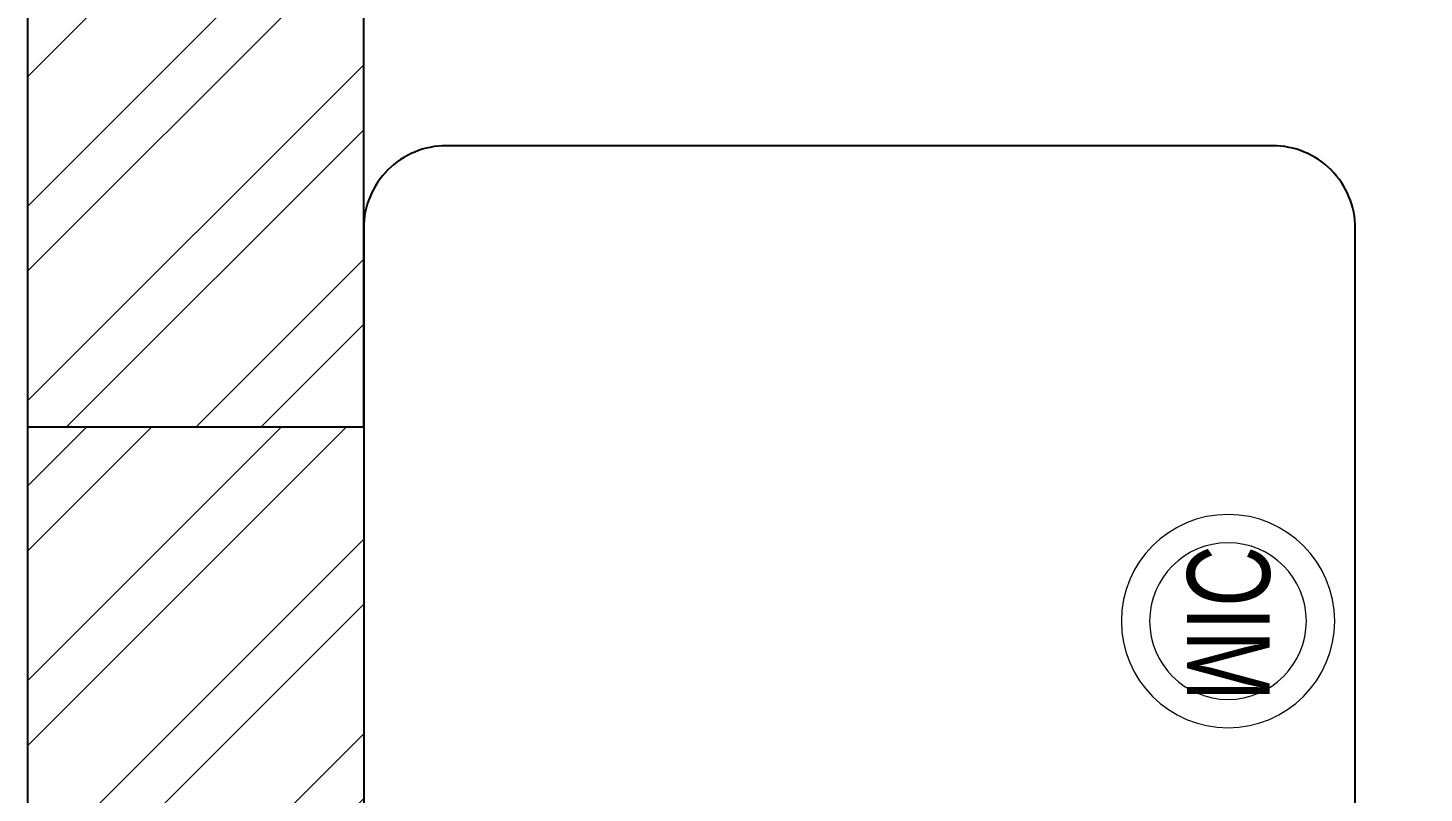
# Model space of a CAD drawing. Header units: feet. Extents: x 2963186 to 2977669, y -5470406 to -5462756.
# Drawn here: x 2963186 to 2964031, y -5467880 to -5467416 of the extents above; entities that cross this region are included whole.
import ezdxf

# ---------------------------------------------------------------- set-up
doc = ezdxf.new("R2010")
doc.units = ezdxf.units.FT
doc.header["$LTSCALE"] = 33
doc.header["$MEASUREMENT"] = 0
doc.layers.add('A-WALL', color=1, linetype='Continuous')
doc.layers.add('PDF_Geometry', color=7, linetype='Continuous')
for name, color, linetype, lineweight in [('LENS-FURNITURE', 13, 'Continuous', 9), ('LENS_DIMENSION', 193, 'Continuous', 0), ('LK-EQPMT', 3, 'Continuous', 18), ('LN-HATCH', 251, 'Continuous', 0)]:
    doc.layers.add(name, color=color, linetype=linetype, lineweight=lineweight)
doc.styles.get("Standard").update_dxf_attribs({"font": 'GILC____.TTF'})

# ---------------------------------------------------------------- blocks, each defined once
blk = doc.blocks.new('A$Ccaeba2c0')
at = {"layer": 'LN-HATCH'}
h = blk.add_hatch(dxfattribs=at)
h.set_pattern_fill('ANSI32', color=256, scale=222)
h.set_pattern_definition([(45, (-2980819.117642397, 5460944.152229796), (-58.86663953378008, 58.86663953378008), []), (45, (-2980779.873216107, 5460944.152229796), (-58.86663953378008, 58.86663953378008), [])])
h.paths.add_polyline_path([(-9728.200000000184, 7620), (-14173.20000000018, 7620), (-14173.20000000018, 7391.399999999442), (-9728.200000000184, 7391.399999999442)])
h.paths.add_polyline_path([(-4978.399999999441, 7620), (-9397.999999999534, 7620), (-9397.999999999534, 7391.399999999442), (-4978.399999999441, 7391.399999999442)])
h.paths.add_polyline_path([(-228.5999999996275, 7620), (-4648.200000000186, 7620), (-4648.200000000186, 7391.399999999442), (-228.5999999996275, 7391.399999999442)])
h.paths.add_polyline_path([(0, 7086.600000004285), (-152.3999999994412, 7086.600000004285), (-152.3999999994412, 4064.000000003725), (0, 4064.000000003725)])
h.paths.add_polyline_path([(0, 3581.400000004098), (-152.3999999994412, 3581.400000004098), (-152.3999999994412, 2717.799999999814), (0, 2717.799999999814)])
h.paths.add_polyline_path([(-14249.39999999944, 7086.599999999627), (-14452.59999999963, 7086.599999999627), (-14452.59999999963, 4089.399999999441), (-14249.39999999944, 4089.399999999441)])
h.paths.add_polyline_path([(-14249.39999999944, 3606.799999999814), (-14452.59999999963, 3606.799999999814), (-14452.59999999963, 2717.799999999814), (-14249.39999999944, 2717.799999999814)])
h.paths.add_polyline_path([(-9271, 203.2000000001862), (-9499.599999999627, 203.2000000001862), (-9499.599999999627, 0), (-9271, 0)])
h.paths.add_polyline_path([(-9829.799999999814, 203.2000000001862), (-10033, 203.2000000001862), (-10033, 0), (-9829.799999999814, 0)])
h.paths.add_polyline_path([(-4521.200000000186, 203.2000000001862), (-4749.799999999348, 203.2000000001862), (-4749.799999999348, 0), (-4521.200000000186, 0)])
h.paths.add_polyline_path([(-5080, 203.2000000001862), (-5308.599999999628, 203.2000000001862), (-5308.599999999628, 0), (-5080, 0)])
h.paths.add_polyline_path([(-558.7999999998137, 203.2000000001862), (-787.3999999994412, 203.2000000001862), (-787.3999999994412, 0), (-558.7999999998137, 0)])
h = blk.add_hatch(dxfattribs=at)
h.set_pattern_fill('ANSI32', color=256, scale=222)
h.set_pattern_definition([(45, (0, 0), (-58.86663953378008, 58.86663953378008), []), (45, (39.24442629, 0), (-58.86663953378008, 58.86663953378008), [])])
h.paths.add_polyline_path([(-14452.59999999963, 2717.799999999814), (-14249.39999999944, 2717.799999999814), (-14249.39999999944, 660.3999999994412), (-14452.59999999963, 660.3999999994412)])
at = {"layer": 'A-WALL'}
for p, q in [((-14452.59999999963, 2717.799999999814), (-14452.59999999963, 7620)), ((-14249.39999999944, 2717.799999999814), (-14249.39999999944, 3606.799999999814)), ((-14452.59999999963, 2717.799999999814), (-14249.39999999944, 2717.799999999814))]:
    blk.add_line(p, q, dxfattribs=at)
blk.add_lwpolyline([(-14452.59999999963, 2717.799999999814), (-14249.39999999944, 2717.799999999814), (-14249.39999999944, 660.3999999994412), (-14452.59999999963, 660.3999999994412)], close=True, dxfattribs=at)
blk = doc.blocks.new('MOROTISED TABLE-TRIAL SET 950x600')
at = {"layer": 'PDF_Geometry', "lineweight": 25}
blk.add_lwpolyline([(415.5923622683621, 2.18279e-11), (550.0003704861738, 2.18279e-11, 0.4142524001247118), (599.9958994225599, 50.00260162355697), (599.9958994225599, 899.9973678589085, 0.4142518501714829), (550.0003704861738, 950.0000000000218), (50.00260613718999, 950.0000000000218, 0.4142929195148918), (4.605390131e-07, 899.9973678589085), (4.605390131e-07, 50.00260162355697, 0.414163635492108), (50.00260613718999, 2.18279e-11), (415.5923622683621, 2.18279e-11)], format="xyb", dxfattribs=at)
blk = doc.blocks.new('MIC')
at = {"layer": 'LK-EQPMT', "ltscale": 12}
for radius in [64.54701859105262, 47.40596281792385]:
    blk.add_circle((234.5401449967176, 64.54701859102352), radius, dxfattribs=at)
at = {"layer": 'LK-EQPMT', "ltscale": 12, "insert": (233.2398255821317, 64.46170233917655), "char_height": 50, "attachment_point": 5}
blk.add_mtext_dynamic_manual_height_columns('MIC', width=466.4796511627907, gutter_width=12.5, heights=[0], dxfattribs=at)

msp = doc.modelspace()

# ---------------------------------------------------------------- block references
at = {"xscale": -1, "rotation": 270}
msp.add_blockref('MIC', (2963848.064772451, -5468010.015400575), dxfattribs=at)
at = {"layer": 'LENS-FURNITURE'}
msp.add_blockref('MOROTISED TABLE-TRIAL SET 950x600', (2963389.630762124, -5468437.772486785), dxfattribs=at)
at = {"layer": 'LENS_DIMENSION'}
msp.add_blockref('A$Ccaeba2c0', (2977639.030762584, -5470375.739154068), dxfattribs=at)

doc.saveas('drawing.dxf')
